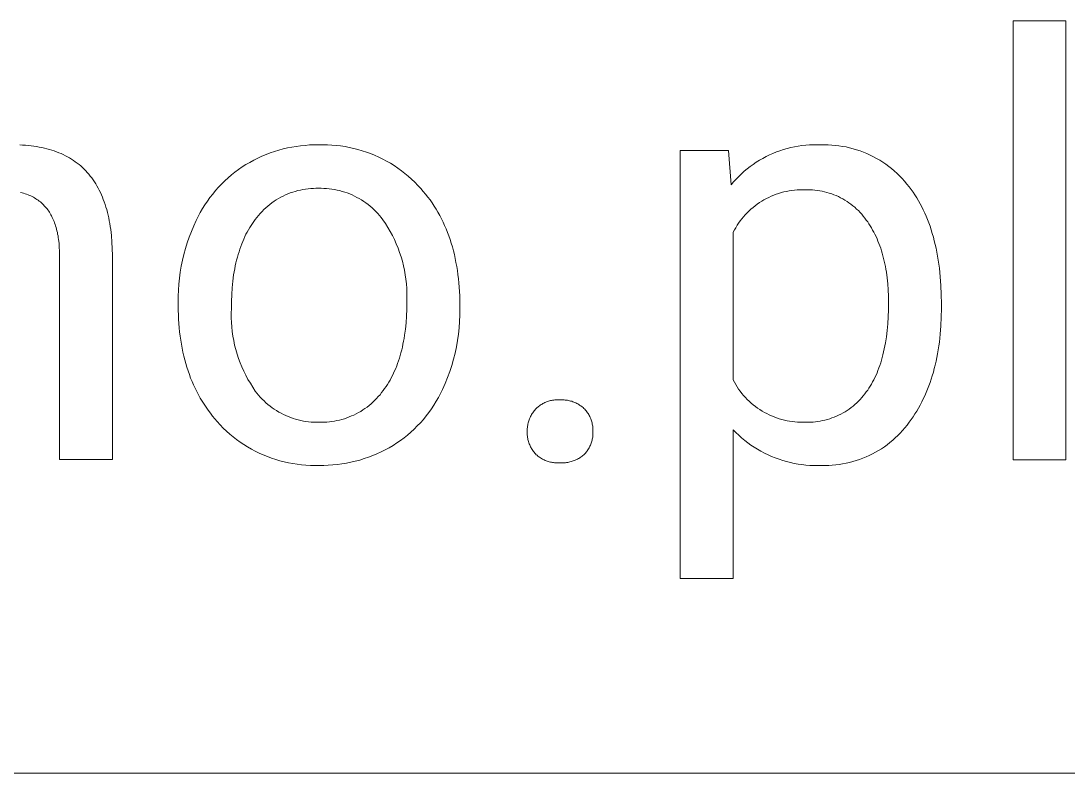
# Model space of a CAD drawing. Header units: millimetres. Extents: x 1348 to 6197, y -150 to 3238.
# Drawn here: x 4907.1 to 5022.6, y 121.2 to 204.2 of the extents above; entities that cross this region are included whole.
import ezdxf

# ---------------------------------------------------------------- set-up
doc = ezdxf.new("R2010")
doc.units = ezdxf.units.MM
doc.header["$MEASUREMENT"] = 0
doc.layers.add('Domyślny', color=7, linetype='Continuous', true_color=0x000000)

msp = doc.modelspace()

# ---------------------------------------------------------------- linework, layer by layer
at = {"layer": 'Domyślny', "color": 18, "lineweight": 15, "true_color": 0x000000}
for p, q in [((5016.54, 155.78), (5016.54, 204.23)), ((5016.54, 204.23), (5022.37, 204.23)), ((5022.37, 204.23), (5022.37, 155.78)), ((4906.93, 190.53), (4907.25, 190.52)), ((4907.25, 190.52), (4907.57, 190.5)), ((4907.57, 190.5), (4907.89, 190.47)), ((4907.89, 190.47), (4908.2, 190.44)), ((4908.2, 190.44), (4908.5, 190.4)), ((4908.5, 190.4), (4908.8, 190.35)), ((4908.8, 190.35), (4909.09, 190.3)), ((4909.09, 190.3), (4909.38, 190.25)), ((4909.38, 190.25), (4909.66, 190.18)), ((4909.66, 190.18), (4909.94, 190.11)), ((4909.94, 190.11), (4910.21, 190.04)), ((4910.21, 190.04), (4910.48, 189.96)), ((4910.48, 189.96), (4910.74, 189.87)), ((4910.74, 189.87), (4911, 189.78)), ((4911, 189.78), (4911.25, 189.68)), ((4911.25, 189.68), (4911.5, 189.58)), ((4911.5, 189.58), (4911.74, 189.47)), ((4933.65, 189.28), (4934.11, 189.47)), ((4934.11, 189.47), (4934.57, 189.65)), ((4934.57, 189.65), (4935.04, 189.81)), ((4935.04, 189.81), (4935.51, 189.96)), ((4935.51, 189.96), (4935.99, 190.09)), ((4935.99, 190.09), (4936.47, 190.2)), ((4936.47, 190.2), (4936.95, 190.3)), ((4936.95, 190.3), (4937.44, 190.38)), ((4937.44, 190.38), (4937.93, 190.45)), ((4937.93, 190.45), (4938.43, 190.49)), ((4938.43, 190.49), (4938.92, 190.53)), ((4938.92, 190.53), (4939.41, 190.54)), ((4939.41, 190.54), (4939.91, 190.54)), ((4939.91, 190.54), (4940.4, 190.55)), ((4940.4, 190.55), (4940.88, 190.54)), ((4940.88, 190.54), (4941.37, 190.52)), ((4941.37, 190.52), (4941.86, 190.48)), ((4941.86, 190.48), (4942.34, 190.42)), ((4942.34, 190.42), (4942.83, 190.35)), ((4942.83, 190.35), (4943.3, 190.26)), ((4943.3, 190.26), (4943.78, 190.16)), ((4943.78, 190.16), (4944.25, 190.04)), ((4944.25, 190.04), (4944.72, 189.9)), ((4944.72, 189.9), (4945.18, 189.75)), ((4945.18, 189.75), (4945.64, 189.58)), ((4945.64, 189.58), (4946.09, 189.39)), ((4979.8, 142.66), (4979.8, 189.91)), ((4979.8, 189.91), (4985.13, 189.91)), ((4985.13, 189.91), (4985.42, 186.13)), ((4989.65, 189.43), (4990.03, 189.6)), ((4990.03, 189.6), (4990.42, 189.76)), ((4990.42, 189.76), (4990.81, 189.9)), ((4990.81, 189.9), (4991.21, 190.03)), ((4991.21, 190.03), (4991.61, 190.14)), ((4991.61, 190.14), (4992.01, 190.24)), ((4992.01, 190.24), (4992.42, 190.33)), ((4992.42, 190.33), (4992.83, 190.4)), ((4992.83, 190.4), (4993.24, 190.46)), ((4993.24, 190.46), (4993.65, 190.51)), ((4993.65, 190.51), (4994.07, 190.54)), ((4994.07, 190.54), (4994.48, 190.55)), ((4994.48, 190.55), (4994.9, 190.55)), ((4994.9, 190.55), (4995.32, 190.54)), ((4995.32, 190.54), (4995.72, 190.55)), ((4995.72, 190.55), (4996.12, 190.54)), ((4996.12, 190.54), (4996.52, 190.52)), ((4996.52, 190.52), (4996.92, 190.49)), ((4996.92, 190.49), (4997.32, 190.44)), ((4997.32, 190.44), (4997.71, 190.38)), ((4997.71, 190.38), (4998.11, 190.31)), ((4998.11, 190.31), (4998.5, 190.22)), ((4998.5, 190.22), (4998.88, 190.12)), ((4998.88, 190.12), (4999.27, 190)), ((4999.27, 190), (4999.65, 189.87)), ((4999.65, 189.87), (5000.02, 189.73)), ((5000.02, 189.73), (5000.39, 189.58)), ((5000.39, 189.58), (5000.76, 189.41)), ((4911.74, 189.47), (4911.97, 189.35)), ((4911.97, 189.35), (4912.2, 189.23)), ((4912.2, 189.23), (4912.43, 189.1)), ((4912.43, 189.1), (4912.65, 188.97)), ((4912.65, 188.97), (4912.86, 188.83)), ((4912.86, 188.83), (4913.07, 188.68)), ((4913.07, 188.68), (4913.28, 188.53)), ((4913.28, 188.53), (4913.48, 188.37)), ((4913.48, 188.37), (4913.67, 188.21)), ((4931.49, 188.1), (4931.9, 188.36)), ((4931.9, 188.36), (4932.33, 188.61)), ((4932.33, 188.61), (4932.76, 188.85)), ((4932.76, 188.85), (4933.2, 189.07)), ((4933.2, 189.07), (4933.65, 189.28)), ((4946.09, 189.39), (4946.54, 189.19)), ((4946.54, 189.19), (4946.98, 188.98)), ((4946.98, 188.98), (4947.41, 188.75)), ((4947.41, 188.75), (4947.83, 188.51)), ((4947.83, 188.51), (4948.25, 188.25)), ((4987.51, 188.15), (4987.85, 188.39)), ((4987.85, 188.39), (4988.2, 188.62)), ((4988.2, 188.62), (4988.55, 188.85)), ((4988.55, 188.85), (4988.91, 189.05)), ((4988.91, 189.05), (4989.28, 189.25)), ((4989.28, 189.25), (4989.65, 189.43)), ((5000.76, 189.41), (5001.12, 189.24)), ((5001.12, 189.24), (5001.47, 189.05)), ((5001.47, 189.05), (5001.82, 188.84)), ((5001.82, 188.84), (5002.16, 188.63)), ((5002.16, 188.63), (5002.49, 188.4)), ((5002.49, 188.4), (5002.81, 188.17)), ((4913.67, 188.21), (4913.86, 188.04)), ((4913.86, 188.04), (4914.04, 187.86)), ((4914.04, 187.86), (4914.22, 187.68)), ((4914.22, 187.68), (4914.39, 187.49)), ((4914.39, 187.49), (4914.56, 187.3)), ((4914.56, 187.3), (4914.72, 187.1)), ((4929.92, 186.9), (4930.3, 187.22)), ((4930.3, 187.22), (4930.68, 187.52)), ((4930.68, 187.52), (4931.08, 187.82)), ((4931.08, 187.82), (4931.49, 188.1)), ((4948.25, 188.25), (4948.65, 187.98)), ((4948.65, 187.98), (4949.05, 187.69)), ((4949.05, 187.69), (4949.43, 187.39)), ((4949.43, 187.39), (4949.81, 187.08)), ((4986.26, 187.06), (4986.56, 187.35)), ((4986.56, 187.35), (4986.87, 187.63)), ((4986.87, 187.63), (4987.19, 187.89)), ((4987.19, 187.89), (4987.51, 188.15)), ((5002.81, 188.17), (5003.13, 187.92)), ((5003.13, 187.92), (5003.43, 187.66)), ((5003.43, 187.66), (5003.73, 187.39)), ((5003.73, 187.39), (5004.02, 187.11)), ((4914.72, 187.1), (4914.88, 186.89)), ((4914.88, 186.89), (4915.03, 186.68)), ((4915.03, 186.68), (4915.18, 186.46)), ((4915.18, 186.46), (4915.32, 186.24)), ((4915.32, 186.24), (4915.46, 186.01)), ((4915.46, 186.01), (4915.59, 185.77)), ((4928.87, 185.86), (4929.21, 186.22)), ((4929.21, 186.22), (4929.56, 186.56)), ((4929.56, 186.56), (4929.92, 186.9)), ((4949.81, 187.08), (4950.17, 186.76)), ((4950.17, 186.76), (4950.53, 186.42)), ((4950.53, 186.42), (4950.87, 186.07)), ((4950.87, 186.07), (4951.2, 185.71)), ((4985.42, 186.13), (4985.69, 186.45)), ((4985.69, 186.45), (4985.97, 186.76)), ((4985.97, 186.76), (4986.26, 187.06)), ((5004.02, 187.11), (5004.3, 186.83)), ((5004.3, 186.83), (5004.56, 186.53)), ((5004.56, 186.53), (5004.82, 186.22)), ((5004.82, 186.22), (5005.07, 185.91)), ((4907.2, 185.25), (4907.03, 185.3)), ((4907.37, 185.2), (4907.2, 185.25)), ((4907.53, 185.15), (4907.37, 185.2)), ((4907.69, 185.09), (4907.53, 185.15)), ((4907.85, 185.03), (4907.69, 185.09)), ((4908, 184.97), (4907.85, 185.03)), ((4908.15, 184.9), (4908, 184.97)), ((4908.3, 184.83), (4908.15, 184.9)), ((4915.59, 185.77), (4915.71, 185.53)), ((4915.71, 185.53), (4915.83, 185.29)), ((4915.83, 185.29), (4915.95, 185.03)), ((4915.95, 185.03), (4916.06, 184.77)), ((4927.92, 184.73), (4928.23, 185.11)), ((4928.23, 185.11), (4928.54, 185.49)), ((4928.54, 185.49), (4928.87, 185.86)), ((4936, 184.89), (4935.74, 184.76)), ((4936.26, 185.01), (4936, 184.89)), ((4936.52, 185.13), (4936.26, 185.01)), ((4936.79, 185.23), (4936.52, 185.13)), ((4937.06, 185.33), (4936.79, 185.23)), ((4937.34, 185.41), (4937.06, 185.33)), ((4937.62, 185.49), (4937.34, 185.41)), ((4937.9, 185.56), (4937.62, 185.49)), ((4938.18, 185.61), (4937.9, 185.56)), ((4938.47, 185.66), (4938.18, 185.61)), ((4938.76, 185.7), (4938.47, 185.66)), ((4939.04, 185.72), (4938.76, 185.7)), ((4939.33, 185.74), (4939.04, 185.72)), ((4939.62, 185.75), (4939.33, 185.74)), ((4939.91, 185.75), (4939.62, 185.75)), ((4940.2, 185.75), (4939.91, 185.75)), ((4940.5, 185.74), (4940.2, 185.75)), ((4940.79, 185.73), (4940.5, 185.74)), ((4941.08, 185.7), (4940.79, 185.73)), ((4941.37, 185.66), (4941.08, 185.7)), ((4941.66, 185.61), (4941.37, 185.66)), ((4941.95, 185.56), (4941.66, 185.61)), ((4942.23, 185.49), (4941.95, 185.56)), ((4942.52, 185.41), (4942.23, 185.49)), ((4942.8, 185.33), (4942.52, 185.41)), ((4943.07, 185.23), (4942.8, 185.33)), ((4943.35, 185.12), (4943.07, 185.23)), ((4943.62, 185.01), (4943.35, 185.12)), ((4943.88, 184.89), (4943.62, 185.01)), ((4944.14, 184.75), (4943.88, 184.89)), ((4951.2, 185.71), (4951.46, 185.41)), ((4951.46, 185.41), (4951.72, 185.1)), ((4951.72, 185.1), (4951.97, 184.78)), ((4989.85, 184.87), (4989.58, 184.75)), ((4990.12, 184.99), (4989.85, 184.87)), ((4990.4, 185.09), (4990.12, 184.99)), ((4990.68, 185.19), (4990.4, 185.09)), ((4990.96, 185.27), (4990.68, 185.19)), ((4991.24, 185.35), (4990.96, 185.27)), ((4991.53, 185.41), (4991.24, 185.35)), ((4991.82, 185.47), (4991.53, 185.41)), ((4992.11, 185.51), (4991.82, 185.47)), ((4992.41, 185.55), (4992.11, 185.51)), ((4992.7, 185.57), (4992.41, 185.55)), ((4993, 185.59), (4992.7, 185.57)), ((4993.29, 185.59), (4993, 185.59)), ((4993.59, 185.58), (4993.29, 185.59)), ((4993.86, 185.59), (4993.59, 185.58)), ((4994.13, 185.59), (4993.86, 185.59)), ((4994.4, 185.57), (4994.13, 185.59)), ((4994.67, 185.55), (4994.4, 185.57)), ((4994.94, 185.52), (4994.67, 185.55)), ((4995.21, 185.48), (4994.94, 185.52)), ((4995.47, 185.43), (4995.21, 185.48)), ((4995.74, 185.37), (4995.47, 185.43)), ((4996, 185.3), (4995.74, 185.37)), ((4996.26, 185.22), (4996, 185.3)), ((4996.52, 185.14), (4996.26, 185.22)), ((4996.77, 185.04), (4996.52, 185.14)), ((4997.02, 184.94), (4996.77, 185.04)), ((4997.27, 184.83), (4997.02, 184.94)), ((5005.07, 185.91), (5005.29, 185.61)), ((5005.29, 185.61), (5005.5, 185.31)), ((5005.5, 185.31), (5005.71, 185.01)), ((5005.71, 185.01), (5005.9, 184.69)), ((4908.44, 184.76), (4908.3, 184.83)), ((4908.58, 184.68), (4908.44, 184.76)), ((4908.71, 184.6), (4908.58, 184.68)), ((4908.84, 184.51), (4908.71, 184.6)), ((4908.97, 184.43), (4908.84, 184.51)), ((4909.09, 184.33), (4908.97, 184.43)), ((4909.21, 184.24), (4909.09, 184.33)), ((4909.33, 184.14), (4909.21, 184.24)), ((4909.44, 184.04), (4909.33, 184.14)), ((4909.55, 183.93), (4909.44, 184.04)), ((4909.65, 183.83), (4909.55, 183.93)), ((4909.75, 183.71), (4909.65, 183.83)), ((4909.85, 183.6), (4909.75, 183.71)), ((4916.06, 184.77), (4916.16, 184.51)), ((4916.16, 184.51), (4916.26, 184.24)), ((4916.26, 184.24), (4916.36, 183.96)), ((4916.36, 183.96), (4916.44, 183.68)), ((4927.1, 183.5), (4927.36, 183.92)), ((4927.36, 183.92), (4927.64, 184.33)), ((4927.64, 184.33), (4927.92, 184.73)), ((4934.31, 183.78), (4934.09, 183.59)), ((4934.53, 183.97), (4934.31, 183.78)), ((4934.76, 184.14), (4934.53, 183.97)), ((4935, 184.31), (4934.76, 184.14)), ((4935.24, 184.47), (4935, 184.31)), ((4935.49, 184.61), (4935.24, 184.47)), ((4935.74, 184.76), (4935.49, 184.61)), ((4944.4, 184.61), (4944.14, 184.75)), ((4944.65, 184.46), (4944.4, 184.61)), ((4944.9, 184.3), (4944.65, 184.46)), ((4945.14, 184.13), (4944.9, 184.3)), ((4945.37, 183.95), (4945.14, 184.13)), ((4945.6, 183.77), (4945.37, 183.95)), ((4945.82, 183.58), (4945.6, 183.77)), ((4951.97, 184.78), (4952.21, 184.46)), ((4952.21, 184.46), (4952.44, 184.13)), ((4952.44, 184.13), (4952.66, 183.79)), ((4952.66, 183.79), (4952.87, 183.45)), ((4988.07, 183.82), (4987.84, 183.64)), ((4988.31, 184), (4988.07, 183.82)), ((4988.55, 184.17), (4988.31, 184)), ((4988.8, 184.33), (4988.55, 184.17)), ((4989.05, 184.48), (4988.8, 184.33)), ((4989.31, 184.62), (4989.05, 184.48)), ((4989.58, 184.75), (4989.31, 184.62)), ((4997.51, 184.71), (4997.27, 184.83)), ((4997.75, 184.58), (4997.51, 184.71)), ((4997.98, 184.44), (4997.75, 184.58)), ((4998.21, 184.3), (4997.98, 184.44)), ((4998.43, 184.15), (4998.21, 184.3)), ((4998.65, 183.99), (4998.43, 184.15)), ((4998.87, 183.82), (4998.65, 183.99)), ((4999.07, 183.65), (4998.87, 183.82)), ((5005.9, 184.69), (5006.09, 184.37)), ((5006.09, 184.37), (5006.28, 184.04)), ((5006.28, 184.04), (5006.46, 183.71)), ((5006.46, 183.71), (5006.63, 183.37)), ((4909.95, 183.48), (4909.85, 183.6)), ((4910.04, 183.36), (4909.95, 183.48)), ((4910.13, 183.23), (4910.04, 183.36)), ((4910.22, 183.1), (4910.13, 183.23)), ((4910.3, 182.97), (4910.22, 183.1)), ((4910.38, 182.83), (4910.3, 182.97)), ((4910.46, 182.69), (4910.38, 182.83)), ((4910.53, 182.54), (4910.46, 182.69)), ((4910.6, 182.39), (4910.53, 182.54)), ((4916.44, 183.68), (4916.53, 183.39)), ((4916.53, 183.39), (4916.61, 183.09)), ((4916.61, 183.09), (4916.68, 182.79)), ((4916.68, 182.79), (4916.75, 182.48)), ((4926.41, 182.19), (4926.63, 182.64)), ((4926.63, 182.64), (4926.86, 183.07)), ((4926.86, 183.07), (4927.1, 183.5)), ((4933.11, 182.54), (4932.93, 182.31)), ((4933.29, 182.76), (4933.11, 182.54)), ((4933.48, 182.98), (4933.29, 182.76)), ((4933.67, 183.19), (4933.48, 182.98)), ((4933.88, 183.4), (4933.67, 183.19)), ((4934.09, 183.59), (4933.88, 183.4)), ((4946.04, 183.38), (4945.82, 183.58)), ((4946.24, 183.17), (4946.04, 183.38)), ((4946.44, 182.96), (4946.24, 183.17)), ((4946.64, 182.74), (4946.44, 182.96)), ((4946.82, 182.51), (4946.64, 182.74)), ((4952.87, 183.45), (4953.08, 183.1)), ((4953.08, 183.1), (4953.28, 182.75)), ((4953.28, 182.75), (4953.47, 182.39)), ((4986.79, 182.6), (4986.6, 182.38)), ((4986.98, 182.83), (4986.79, 182.6)), ((4987.19, 183.04), (4986.98, 182.83)), ((4987.4, 183.25), (4987.19, 183.04)), ((4987.61, 183.45), (4987.4, 183.25)), ((4987.84, 183.64), (4987.61, 183.45)), ((4999.27, 183.46), (4999.07, 183.65)), ((4999.47, 183.28), (4999.27, 183.46)), ((4999.66, 183.08), (4999.47, 183.28)), ((4999.84, 182.88), (4999.66, 183.08)), ((5000.01, 182.67), (4999.84, 182.88)), ((5000.18, 182.46), (5000.01, 182.67)), ((5006.63, 183.37), (5006.79, 183.02)), ((5006.79, 183.02), (5006.95, 182.66)), ((5006.95, 182.66), (5007.09, 182.3)), ((4910.67, 182.24), (4910.6, 182.39)), ((4910.73, 182.08), (4910.67, 182.24)), ((4910.79, 181.92), (4910.73, 182.08)), ((4910.85, 181.76), (4910.79, 181.92)), ((4910.9, 181.59), (4910.85, 181.76)), ((4910.95, 181.41), (4910.9, 181.59)), ((4911, 181.24), (4910.95, 181.41)), ((4916.75, 182.48), (4916.81, 182.17)), ((4916.81, 182.17), (4916.87, 181.85)), ((4916.87, 181.85), (4916.92, 181.53)), ((4916.92, 181.53), (4916.97, 181.2)), ((4925.87, 180.97), (4926.13, 181.59)), ((4926.13, 181.59), (4926.41, 182.19)), ((4932.31, 181.41), (4932.17, 181.17)), ((4932.46, 181.64), (4932.31, 181.41)), ((4932.61, 181.87), (4932.46, 181.64)), ((4932.77, 182.09), (4932.61, 181.87)), ((4932.93, 182.31), (4932.77, 182.09)), ((4947, 182.27), (4946.82, 182.51)), ((4947.28, 181.85), (4947, 182.27)), ((4947.55, 181.42), (4947.28, 181.85)), ((4947.81, 180.98), (4947.55, 181.42)), ((4953.47, 182.39), (4953.65, 182.02)), ((4953.65, 182.02), (4953.82, 181.65)), ((4953.82, 181.65), (4953.98, 181.27)), ((4985.93, 181.4), (4985.78, 181.15)), ((4986.08, 181.66), (4985.93, 181.4)), ((4986.25, 181.9), (4986.08, 181.66)), ((4986.42, 182.14), (4986.25, 181.9)), ((4986.6, 182.38), (4986.42, 182.14)), ((5000.34, 182.24), (5000.18, 182.46)), ((5000.49, 182.03), (5000.34, 182.24)), ((5000.63, 181.82), (5000.49, 182.03)), ((5000.78, 181.6), (5000.63, 181.82)), ((5000.91, 181.37), (5000.78, 181.6)), ((5007.09, 182.3), (5007.24, 181.93)), ((5007.24, 181.93), (5007.37, 181.55)), ((5007.37, 181.55), (5007.5, 181.16)), ((4911.04, 181.06), (4911, 181.24)), ((4911.09, 180.87), (4911.04, 181.06)), ((4911.12, 180.69), (4911.09, 180.87)), ((4911.16, 180.49), (4911.12, 180.69)), ((4911.19, 180.3), (4911.16, 180.49)), ((4911.22, 180.1), (4911.19, 180.3)), ((4916.97, 181.2), (4917.05, 180.52)), ((4917.05, 180.52), (4917.11, 179.81)), ((4925.41, 179.72), (4925.63, 180.35)), ((4925.63, 180.35), (4925.87, 180.97)), ((4931.78, 180.41), (4931.66, 180.15)), ((4931.9, 180.67), (4931.78, 180.41)), ((4932.04, 180.92), (4931.9, 180.67)), ((4932.17, 181.17), (4932.04, 180.92)), ((4948.05, 180.54), (4947.81, 180.98)), ((4948.27, 180.08), (4948.05, 180.54)), ((4953.98, 181.27), (4954.14, 180.88)), ((4954.14, 180.88), (4954.28, 180.49)), ((4954.28, 180.49), (4954.42, 180.09)), ((4985.78, 181.15), (4985.64, 180.89)), ((4985.64, 180.89), (4985.64, 164.59)), ((5001.04, 181.14), (5000.91, 181.37)), ((5001.17, 180.91), (5001.04, 181.14)), ((5001.29, 180.67), (5001.17, 180.91)), ((5001.41, 180.43), (5001.29, 180.67)), ((5001.52, 180.18), (5001.41, 180.43)), ((5007.5, 181.16), (5007.62, 180.77)), ((5007.62, 180.77), (5007.74, 180.37)), ((5007.74, 180.37), (5007.84, 179.96)), ((4911.27, 179.69), (4911.22, 180.1)), ((4911.3, 179.26), (4911.27, 179.69)), ((4911.32, 178.82), (4911.3, 179.26)), ((4917.11, 179.81), (4917.14, 179.09)), ((4917.14, 179.09), (4917.16, 178.34)), ((4925.04, 178.44), (4925.22, 179.09)), ((4925.22, 179.09), (4925.41, 179.72)), ((4931.32, 179.32), (4931.22, 179.04)), ((4931.43, 179.6), (4931.32, 179.32)), ((4931.54, 179.88), (4931.43, 179.6)), ((4931.66, 180.15), (4931.54, 179.88)), ((4948.48, 179.62), (4948.27, 180.08)), ((4948.68, 179.14), (4948.48, 179.62)), ((4948.85, 178.67), (4948.68, 179.14)), ((4954.42, 180.09), (4954.55, 179.69)), ((4954.55, 179.69), (4954.67, 179.28)), ((4954.67, 179.28), (4954.79, 178.86)), ((5001.63, 179.92), (5001.52, 180.18)), ((5001.73, 179.66), (5001.63, 179.92)), ((5001.83, 179.4), (5001.73, 179.66)), ((5001.93, 179.13), (5001.83, 179.4)), ((5002.01, 178.86), (5001.93, 179.13)), ((5007.84, 179.96), (5007.94, 179.55)), ((5007.94, 179.55), (5008.04, 179.13)), ((5008.04, 179.13), (5008.12, 178.7)), ((4911.33, 178.37), (4911.32, 178.82)), ((4911.33, 155.79), (4911.33, 178.37)), ((4917.16, 178.34), (4917.16, 155.79)), ((4924.89, 177.8), (4925.04, 178.44)), ((4930.95, 178.14), (4930.87, 177.83)), ((4931.03, 178.44), (4930.95, 178.14)), ((4931.13, 178.74), (4931.03, 178.44)), ((4931.22, 179.04), (4931.13, 178.74)), ((4949.01, 178.18), (4948.85, 178.67)), ((4949.15, 177.7), (4949.01, 178.18)), ((4954.79, 178.86), (4954.89, 178.44)), ((4954.89, 178.44), (4954.99, 178.01)), ((4954.99, 178.01), (4955.07, 177.57)), ((5002.1, 178.58), (5002.01, 178.86)), ((5002.18, 178.3), (5002.1, 178.58)), ((5002.25, 178.01), (5002.18, 178.3)), ((5002.32, 177.72), (5002.25, 178.01)), ((5008.12, 178.7), (5008.2, 178.27)), ((5008.2, 178.27), (5008.28, 177.82)), ((4924.65, 176.49), (4924.76, 177.14)), ((4924.76, 177.14), (4924.89, 177.8)), ((4930.66, 176.86), (4930.6, 176.53)), ((4930.72, 177.19), (4930.66, 176.86)), ((4930.79, 177.51), (4930.72, 177.19)), ((4930.87, 177.83), (4930.79, 177.51)), ((4949.28, 177.2), (4949.15, 177.7)), ((4949.38, 176.71), (4949.28, 177.2)), ((4955.07, 177.57), (4955.15, 177.13)), ((4955.15, 177.13), (4955.23, 176.68)), ((5002.39, 177.42), (5002.32, 177.72)), ((5002.45, 177.12), (5002.39, 177.42)), ((5002.5, 176.82), (5002.45, 177.12)), ((5002.55, 176.5), (5002.5, 176.82)), ((5008.28, 177.82), (5008.4, 176.92)), ((5008.4, 176.92), (5008.5, 175.98)), ((4924.49, 175.16), (4924.56, 175.83)), ((4924.56, 175.83), (4924.65, 176.49)), ((4930.54, 176.19), (4930.45, 175.49)), ((4930.6, 176.53), (4930.54, 176.19)), ((4949.47, 176.21), (4949.38, 176.71)), ((4949.55, 175.7), (4949.47, 176.21)), ((4949.6, 175.2), (4949.55, 175.7)), ((4955.23, 176.68), (4955.29, 176.23)), ((4955.29, 176.23), (4955.34, 175.77)), ((4955.34, 175.77), (4955.39, 175.3)), ((5002.64, 175.87), (5002.55, 176.5)), ((5002.71, 175.21), (5002.64, 175.87)), ((5008.5, 175.98), (5008.57, 175.02)), ((4924.42, 173.83), (4924.45, 174.5)), ((4924.45, 174.5), (4924.49, 175.16)), ((4930.38, 174.77), (4930.33, 174.03)), ((4930.45, 175.49), (4930.38, 174.77)), ((4949.64, 174.69), (4949.6, 175.2)), ((4949.66, 174.18), (4949.64, 174.69)), ((4955.39, 175.3), (4955.43, 174.83)), ((4955.43, 174.83), (4955.45, 174.35)), ((5002.75, 174.54), (5002.71, 175.21)), ((5002.78, 173.85), (5002.75, 174.54)), ((5008.57, 175.02), (5008.61, 174.03)), ((4924.42, 173.17), (4924.42, 173.83)), ((4930.33, 174.03), (4930.3, 173.26)), ((4949.65, 173.17), (4949.66, 173.67)), ((4949.66, 173.67), (4949.66, 174.18)), ((4955.45, 174.35), (4955.48, 173.87)), ((4955.48, 173.87), (4955.49, 172.88)), ((5002.79, 173.13), (5002.78, 173.85)), ((5008.61, 174.03), (5008.62, 173)), ((4924.42, 172.76), (4924.42, 173.17)), ((4924.43, 172.27), (4924.42, 172.76)), ((4924.44, 171.78), (4924.43, 172.27)), ((4930.29, 172.47), (4930.27, 171.96)), ((4930.3, 173.26), (4930.29, 172.47)), ((4949.61, 171.64), (4949.64, 172.39)), ((4949.64, 172.39), (4949.65, 173.17)), ((4955.49, 172.88), (4955.49, 172.47)), ((4955.49, 172.47), (4955.49, 171.76)), ((5002.75, 171.54), (5002.78, 172.33)), ((5002.78, 172.33), (5002.79, 173.13)), ((5008.62, 172.47), (5008.61, 171.51)), ((5008.62, 173), (5008.62, 172.47)), ((4924.46, 171.3), (4924.44, 171.78)), ((4924.49, 170.82), (4924.46, 171.3)), ((4930.27, 171.96), (4930.27, 171.46)), ((4930.27, 171.46), (4930.29, 170.95)), ((4949.56, 170.91), (4949.61, 171.64)), ((4955.46, 171.06), (4955.41, 170.35)), ((4955.49, 171.76), (4955.46, 171.06)), ((5002.71, 170.79), (5002.75, 171.54)), ((5008.61, 171.51), (5008.57, 170.58)), ((4924.53, 170.35), (4924.49, 170.82)), ((4924.58, 169.89), (4924.53, 170.35)), ((4924.63, 169.43), (4924.58, 169.89)), ((4930.29, 170.95), (4930.33, 170.44)), ((4930.33, 170.44), (4930.38, 169.93)), ((4930.38, 169.93), (4930.46, 169.43)), ((4949.39, 169.52), (4949.49, 170.21)), ((4949.49, 170.21), (4949.56, 170.91)), ((4955.41, 170.35), (4955.34, 169.65)), ((5002.55, 169.35), (5002.64, 170.06)), ((5002.64, 170.06), (5002.71, 170.79)), ((5008.57, 170.58), (5008.5, 169.66)), ((4924.7, 168.98), (4924.63, 169.43)), ((4924.77, 168.53), (4924.7, 168.98)), ((4930.46, 169.43), (4930.55, 168.93)), ((4930.55, 168.93), (4930.65, 168.43)), ((4949.22, 168.53), (4949.28, 168.86)), ((4949.28, 168.86), (4949.34, 169.18)), ((4949.34, 169.18), (4949.39, 169.52)), ((4955.24, 168.94), (4955.11, 168.25)), ((4955.34, 169.65), (4955.24, 168.94)), ((5002.45, 168.67), (5002.55, 169.35)), ((5008.4, 168.77), (5008.34, 168.34)), ((5008.5, 169.66), (5008.4, 168.77)), ((4924.85, 168.09), (4924.77, 168.53)), ((4924.94, 167.66), (4924.85, 168.09)), ((4925.03, 167.23), (4924.94, 167.66)), ((4930.65, 168.43), (4930.78, 167.94)), ((4930.78, 167.94), (4930.92, 167.45)), ((4948.91, 167.29), (4949, 167.59)), ((4949, 167.59), (4949.08, 167.9)), ((4949.08, 167.9), (4949.15, 168.21)), ((4949.15, 168.21), (4949.22, 168.53)), ((4954.97, 167.55), (4954.8, 166.87)), ((4955.11, 168.25), (4954.97, 167.55)), ((5002.18, 167.38), (5002.25, 167.7)), ((5002.25, 167.7), (5002.32, 168.01)), ((5002.32, 168.01), (5002.39, 168.34)), ((5002.39, 168.34), (5002.45, 168.67)), ((5008.28, 167.91), (5008.2, 167.48)), ((5008.34, 168.34), (5008.28, 167.91)), ((4925.14, 166.81), (4925.03, 167.23)), ((4925.25, 166.4), (4925.14, 166.81)), ((4925.38, 165.99), (4925.25, 166.4)), ((4930.92, 167.45), (4931.08, 166.97)), ((4931.08, 166.97), (4931.25, 166.49)), ((4931.25, 166.49), (4931.45, 166.02)), ((4948.53, 166.14), (4948.63, 166.42)), ((4948.63, 166.42), (4948.73, 166.7)), ((4948.73, 166.7), (4948.83, 166.99)), ((4948.83, 166.99), (4948.91, 167.29)), ((4954.8, 166.87), (4954.6, 166.19)), ((5001.83, 166.2), (5001.93, 166.49)), ((5001.93, 166.49), (5002.01, 166.78)), ((5002.01, 166.78), (5002.1, 167.08)), ((5002.1, 167.08), (5002.18, 167.38)), ((5008.04, 166.65), (5007.94, 166.24)), ((5008.12, 167.06), (5008.04, 166.65)), ((5008.2, 167.48), (5008.12, 167.06)), ((4925.51, 165.59), (4925.38, 165.99)), ((4925.65, 165.19), (4925.51, 165.59)), ((4931.45, 166.02), (4931.66, 165.56)), ((4931.66, 165.56), (4931.88, 165.1)), ((4948.06, 165.07), (4948.18, 165.33)), ((4948.18, 165.33), (4948.3, 165.59)), ((4948.3, 165.59), (4948.42, 165.86)), ((4948.42, 165.86), (4948.53, 166.14)), ((4954.38, 165.51), (4954.14, 164.85)), ((4954.6, 166.19), (4954.38, 165.51)), ((5001.41, 165.12), (5001.52, 165.38)), ((5001.52, 165.38), (5001.63, 165.65)), ((5001.63, 165.65), (5001.73, 165.92)), ((5001.73, 165.92), (5001.83, 166.2)), ((5007.74, 165.45), (5007.62, 165.06)), ((5007.84, 165.84), (5007.74, 165.45)), ((5007.94, 166.24), (5007.84, 165.84)), ((4925.79, 164.8), (4925.65, 165.19)), ((4925.95, 164.42), (4925.79, 164.8)), ((4926.11, 164.04), (4925.95, 164.42)), ((4931.88, 165.1), (4932.12, 164.65)), ((4932.12, 164.65), (4932.38, 164.22)), ((4932.38, 164.22), (4932.65, 163.79)), ((4947.35, 163.86), (4947.5, 164.09)), ((4947.5, 164.09), (4947.65, 164.33)), ((4947.65, 164.33), (4947.79, 164.57)), ((4947.79, 164.57), (4947.93, 164.82)), ((4947.93, 164.82), (4948.06, 165.07)), ((4953.87, 164.19), (4953.59, 163.54)), ((4954.14, 164.85), (4953.87, 164.19)), ((4985.64, 164.59), (4985.78, 164.33)), ((4985.78, 164.33), (4985.93, 164.07)), ((4985.93, 164.07), (4986.09, 163.82)), ((5000.78, 163.91), (5000.91, 164.14)), ((5000.91, 164.14), (5001.04, 164.38)), ((5001.04, 164.38), (5001.17, 164.62)), ((5001.17, 164.62), (5001.29, 164.87)), ((5001.29, 164.87), (5001.41, 165.12)), ((5007.37, 164.3), (5007.24, 163.93)), ((5007.5, 164.68), (5007.37, 164.3)), ((5007.62, 165.06), (5007.5, 164.68)), ((4926.29, 163.67), (4926.11, 164.04)), ((4926.47, 163.31), (4926.29, 163.67)), ((4926.66, 162.95), (4926.47, 163.31)), ((4926.86, 162.59), (4926.66, 162.95)), ((4932.65, 163.79), (4932.93, 163.36)), ((4932.93, 163.36), (4933.11, 163.13)), ((4933.11, 163.13), (4933.29, 162.91)), ((4933.29, 162.91), (4933.48, 162.69)), ((4946.5, 162.75), (4946.69, 162.96)), ((4946.69, 162.96), (4946.86, 163.19)), ((4946.86, 163.19), (4947.03, 163.41)), ((4947.03, 163.41), (4947.19, 163.63)), ((4947.19, 163.63), (4947.35, 163.86)), ((4953.37, 163.1), (4953.14, 162.66)), ((4953.59, 163.54), (4953.37, 163.1)), ((4986.09, 163.82), (4986.25, 163.58)), ((4986.25, 163.58), (4986.43, 163.34)), ((4986.43, 163.34), (4986.61, 163.1)), ((4986.61, 163.1), (4986.8, 162.87)), ((5000.01, 162.84), (5000.18, 163.05)), ((5000.18, 163.05), (5000.34, 163.27)), ((5000.34, 163.27), (5000.49, 163.48)), ((5000.49, 163.48), (5000.63, 163.69)), ((5000.63, 163.69), (5000.78, 163.91)), ((5006.95, 163.2), (5006.79, 162.85)), ((5007.09, 163.56), (5006.95, 163.2)), ((5007.24, 163.93), (5007.09, 163.56)), ((4927.06, 162.25), (4926.86, 162.59)), ((4927.28, 161.91), (4927.06, 162.25)), ((4927.5, 161.57), (4927.28, 161.91)), ((4933.48, 162.69), (4933.68, 162.48)), ((4933.68, 162.48), (4933.89, 162.27)), ((4933.89, 162.27), (4934.1, 162.07)), ((4934.1, 162.07), (4934.32, 161.88)), ((4934.32, 161.88), (4934.55, 161.7)), ((4945.26, 161.6), (4945.48, 161.77)), ((4945.48, 161.77), (4945.7, 161.95)), ((4945.7, 161.95), (4945.91, 162.14)), ((4945.91, 162.14), (4946.12, 162.34)), ((4946.12, 162.34), (4946.31, 162.54)), ((4946.31, 162.54), (4946.5, 162.75)), ((4952.64, 161.82), (4952.37, 161.41)), ((4952.9, 162.24), (4952.64, 161.82)), ((4953.14, 162.66), (4952.9, 162.24)), ((4964.18, 161.67), (4964.28, 161.74)), ((4964.28, 161.74), (4964.37, 161.81)), ((4964.37, 161.81), (4964.46, 161.87)), ((4964.46, 161.87), (4964.56, 161.93)), ((4964.56, 161.93), (4964.66, 161.99)), ((4964.66, 161.99), (4964.76, 162.04)), ((4964.76, 162.04), (4964.86, 162.09)), ((4964.86, 162.09), (4964.97, 162.13)), ((4964.97, 162.13), (4965.07, 162.18)), ((4965.07, 162.18), (4965.18, 162.22)), ((4965.18, 162.22), (4965.29, 162.25)), ((4965.29, 162.25), (4965.4, 162.28)), ((4965.4, 162.28), (4965.51, 162.31)), ((4965.51, 162.31), (4965.62, 162.33)), ((4965.62, 162.33), (4965.73, 162.35)), ((4965.73, 162.35), (4965.85, 162.37)), ((4965.85, 162.37), (4965.96, 162.38)), ((4965.96, 162.38), (4966.07, 162.39)), ((4966.07, 162.39), (4966.19, 162.39)), ((4966.19, 162.39), (4966.3, 162.39)), ((4966.3, 162.39), (4966.41, 162.39)), ((4966.41, 162.39), (4966.53, 162.38)), ((4966.53, 162.38), (4966.65, 162.39)), ((4966.65, 162.39), (4966.77, 162.39)), ((4966.77, 162.39), (4966.89, 162.39)), ((4966.89, 162.39), (4967.01, 162.38)), ((4967.01, 162.38), (4967.13, 162.37)), ((4967.13, 162.37), (4967.25, 162.36)), ((4967.25, 162.36), (4967.37, 162.34)), ((4967.37, 162.34), (4967.49, 162.32)), ((4967.49, 162.32), (4967.61, 162.29)), ((4967.61, 162.29), (4967.72, 162.26)), ((4967.72, 162.26), (4967.84, 162.23)), ((4967.84, 162.23), (4967.95, 162.19)), ((4967.95, 162.19), (4968.07, 162.15)), ((4968.07, 162.15), (4968.18, 162.1)), ((4968.18, 162.1), (4968.29, 162.05)), ((4968.29, 162.05), (4968.4, 162)), ((4968.4, 162), (4968.5, 161.94)), ((4968.5, 161.94), (4968.61, 161.88)), ((4968.61, 161.88), (4968.71, 161.82)), ((4968.71, 161.82), (4968.81, 161.75)), ((4968.81, 161.75), (4968.91, 161.68)), ((4986.8, 162.87), (4987, 162.65)), ((4987, 162.65), (4987.21, 162.44)), ((4987.21, 162.44), (4987.42, 162.23)), ((4987.42, 162.23), (4987.64, 162.03)), ((4987.64, 162.03), (4987.87, 161.84)), ((4987.87, 161.84), (4988.1, 161.66)), ((4998.88, 161.7), (4999.08, 161.88)), ((4999.08, 161.88), (4999.28, 162.06)), ((4999.28, 162.06), (4999.47, 162.24)), ((4999.47, 162.24), (4999.66, 162.44)), ((4999.66, 162.44), (4999.84, 162.64)), ((4999.84, 162.64), (5000.01, 162.84)), ((5006.28, 161.82), (5006.09, 161.49)), ((5006.46, 162.16), (5006.28, 161.82)), ((5006.63, 162.5), (5006.46, 162.16)), ((5006.79, 162.85), (5006.63, 162.5)), ((4927.73, 161.24), (4927.5, 161.57)), ((4927.97, 160.92), (4927.73, 161.24)), ((4928.22, 160.6), (4927.97, 160.92)), ((4928.47, 160.29), (4928.22, 160.6)), ((4934.55, 161.7), (4934.78, 161.52)), ((4934.78, 161.52), (4935.02, 161.36)), ((4935.02, 161.36), (4935.26, 161.2)), ((4935.26, 161.2), (4935.51, 161.05)), ((4935.51, 161.05), (4935.77, 160.91)), ((4935.77, 160.91), (4936.03, 160.77)), ((4936.03, 160.77), (4936.29, 160.65)), ((4936.29, 160.65), (4936.56, 160.54)), ((4943.29, 160.5), (4943.55, 160.61)), ((4943.55, 160.61), (4943.81, 160.72)), ((4943.81, 160.72), (4944.07, 160.85)), ((4944.07, 160.85), (4944.31, 160.98)), ((4944.31, 160.98), (4944.56, 161.12)), ((4944.56, 161.12), (4944.8, 161.28)), ((4944.8, 161.28), (4945.03, 161.43)), ((4945.03, 161.43), (4945.26, 161.6)), ((4951.78, 160.62), (4951.47, 160.24)), ((4952.08, 161.01), (4951.78, 160.62)), ((4952.37, 161.41), (4952.08, 161.01)), ((4963.29, 160.54), (4963.35, 160.65)), ((4963.35, 160.65), (4963.41, 160.76)), ((4963.41, 160.76), (4963.47, 160.87)), ((4963.47, 160.87), (4963.54, 160.97)), ((4963.54, 160.97), (4963.61, 161.07)), ((4963.61, 161.07), (4963.69, 161.17)), ((4963.69, 161.17), (4963.77, 161.27)), ((4963.77, 161.27), (4963.85, 161.37)), ((4963.85, 161.37), (4963.93, 161.45)), ((4963.93, 161.45), (4964.01, 161.53)), ((4964.01, 161.53), (4964.1, 161.6)), ((4964.1, 161.6), (4964.18, 161.67)), ((4968.91, 161.68), (4969, 161.61)), ((4969, 161.61), (4969.1, 161.53)), ((4969.1, 161.53), (4969.19, 161.45)), ((4969.19, 161.45), (4969.27, 161.37)), ((4969.27, 161.37), (4969.35, 161.27)), ((4969.35, 161.27), (4969.43, 161.18)), ((4969.43, 161.18), (4969.51, 161.08)), ((4969.51, 161.08), (4969.58, 160.97)), ((4969.58, 160.97), (4969.65, 160.87)), ((4969.65, 160.87), (4969.71, 160.76)), ((4969.71, 160.76), (4969.77, 160.65)), ((4969.77, 160.65), (4969.82, 160.54)), ((4988.1, 161.66), (4988.34, 161.48)), ((4988.34, 161.48), (4988.58, 161.32)), ((4988.58, 161.32), (4988.84, 161.16)), ((4988.84, 161.16), (4989.09, 161.01)), ((4989.09, 161.01), (4989.35, 160.87)), ((4989.35, 160.87), (4989.62, 160.74)), ((4989.62, 160.74), (4989.89, 160.62)), ((4989.89, 160.62), (4990.16, 160.5)), ((4996.8, 160.48), (4997.05, 160.59)), ((4997.05, 160.59), (4997.29, 160.7)), ((4997.29, 160.7), (4997.53, 160.82)), ((4997.53, 160.82), (4997.77, 160.95)), ((4997.77, 160.95), (4998, 161.08)), ((4998, 161.08), (4998.23, 161.23)), ((4998.23, 161.23), (4998.45, 161.38)), ((4998.45, 161.38), (4998.67, 161.54)), ((4998.67, 161.54), (4998.88, 161.7)), ((5005.71, 160.85), (5005.5, 160.53)), ((5005.9, 161.16), (5005.71, 160.85)), ((5006.09, 161.49), (5005.9, 161.16)), ((4928.73, 159.99), (4928.47, 160.29)), ((4929.06, 159.63), (4928.73, 159.99)), ((4929.4, 159.28), (4929.06, 159.63)), ((4936.56, 160.54), (4936.83, 160.43)), ((4936.83, 160.43), (4937.11, 160.34)), ((4937.11, 160.34), (4937.38, 160.25)), ((4937.38, 160.25), (4937.67, 160.18)), ((4937.67, 160.18), (4937.95, 160.11)), ((4937.95, 160.11), (4938.23, 160.05)), ((4938.23, 160.05), (4938.52, 160.01)), ((4938.52, 160.01), (4938.81, 159.97)), ((4938.81, 159.97), (4939.1, 159.94)), ((4939.1, 159.94), (4939.39, 159.93)), ((4939.39, 159.93), (4939.68, 159.92)), ((4939.68, 159.92), (4939.97, 159.93)), ((4939.97, 159.93), (4940.26, 159.92)), ((4940.26, 159.92), (4940.54, 159.93)), ((4940.54, 159.93), (4940.82, 159.94)), ((4940.82, 159.94), (4941.1, 159.97)), ((4941.1, 159.97), (4941.38, 160)), ((4941.38, 160), (4941.66, 160.04)), ((4941.66, 160.04), (4941.94, 160.1)), ((4941.94, 160.1), (4942.22, 160.16)), ((4942.22, 160.16), (4942.49, 160.23)), ((4942.49, 160.23), (4942.76, 160.31)), ((4942.76, 160.31), (4943.03, 160.4)), ((4943.03, 160.4), (4943.29, 160.5)), ((4950.8, 159.51), (4950.45, 159.17)), ((4951.14, 159.87), (4950.8, 159.51)), ((4951.47, 160.24), (4951.14, 159.87)), ((4962.95, 159.35), (4962.96, 159.47)), ((4962.96, 159.47), (4962.98, 159.59)), ((4962.98, 159.59), (4963.01, 159.72)), ((4963.01, 159.72), (4963.04, 159.84)), ((4963.04, 159.84), (4963.07, 159.96)), ((4963.07, 159.96), (4963.11, 160.08)), ((4963.11, 160.08), (4963.15, 160.19)), ((4963.15, 160.19), (4963.19, 160.31)), ((4963.19, 160.31), (4963.24, 160.43)), ((4963.24, 160.43), (4963.29, 160.54)), ((4969.82, 160.54), (4969.88, 160.43)), ((4969.88, 160.43), (4969.93, 160.31)), ((4969.93, 160.31), (4969.97, 160.2)), ((4969.97, 160.2), (4970.01, 160.08)), ((4970.01, 160.08), (4970.05, 159.96)), ((4970.05, 159.96), (4970.08, 159.84)), ((4970.08, 159.84), (4970.1, 159.72)), ((4970.1, 159.72), (4970.13, 159.59)), ((4970.13, 159.59), (4970.15, 159.47)), ((4970.15, 159.47), (4970.16, 159.35)), ((4990.16, 160.5), (4990.44, 160.4)), ((4990.44, 160.4), (4990.72, 160.31)), ((4990.72, 160.31), (4991.01, 160.22)), ((4991.01, 160.22), (4991.3, 160.15)), ((4991.3, 160.15), (4991.59, 160.09)), ((4991.59, 160.09), (4991.88, 160.03)), ((4991.88, 160.03), (4992.17, 159.99)), ((4992.17, 159.99), (4992.47, 159.96)), ((4992.47, 159.96), (4992.76, 159.93)), ((4992.76, 159.93), (4993.06, 159.92)), ((4993.06, 159.92), (4993.36, 159.92)), ((4993.36, 159.92), (4993.65, 159.93)), ((4993.65, 159.93), (4993.92, 159.92)), ((4993.92, 159.92), (4994.19, 159.93)), ((4994.19, 159.93), (4994.46, 159.94)), ((4994.46, 159.94), (4994.73, 159.97)), ((4994.73, 159.97), (4994.99, 160)), ((4994.99, 160), (4995.26, 160.04)), ((4995.26, 160.04), (4995.52, 160.1)), ((4995.52, 160.1), (4995.78, 160.16)), ((4995.78, 160.16), (4996.04, 160.22)), ((4996.04, 160.22), (4996.3, 160.3)), ((4996.3, 160.3), (4996.55, 160.39)), ((4996.55, 160.39), (4996.8, 160.48)), ((5004.84, 159.61), (5004.6, 159.31)), ((5005.07, 159.93), (5004.84, 159.61)), ((5005.29, 160.23), (5005.07, 159.93)), ((5005.5, 160.53), (5005.29, 160.23)), ((4929.75, 158.95), (4929.4, 159.28)), ((4930.12, 158.62), (4929.75, 158.95)), ((4930.49, 158.31), (4930.12, 158.62)), ((4930.87, 158.01), (4930.49, 158.31)), ((4949.72, 158.51), (4949.34, 158.2)), ((4950.09, 158.83), (4949.72, 158.51)), ((4950.45, 159.17), (4950.09, 158.83)), ((4962.93, 159.1), (4962.94, 159.22)), ((4962.93, 158.97), (4962.93, 159.1)), ((4962.93, 158.85), (4962.93, 158.97)), ((4962.93, 158.73), (4962.93, 158.85)), ((4962.93, 158.61), (4962.93, 158.73)), ((4962.94, 158.49), (4962.93, 158.61)), ((4962.94, 159.22), (4962.95, 159.35)), ((4962.95, 158.37), (4962.94, 158.49)), ((4962.97, 158.25), (4962.95, 158.37)), ((4970.16, 158.39), (4970.15, 158.27)), ((4970.16, 159.35), (4970.17, 159.22)), ((4970.17, 158.5), (4970.16, 158.39)), ((4970.17, 159.22), (4970.18, 159.1)), ((4970.18, 158.62), (4970.17, 158.5)), ((4970.18, 159.1), (4970.18, 158.97)), ((4970.18, 158.97), (4970.18, 158.85)), ((4970.18, 158.85), (4970.18, 158.73)), ((4970.18, 158.73), (4970.18, 158.62)), ((4985.95, 158.79), (4985.64, 159.1)), ((4985.64, 159.1), (4985.64, 142.66)), ((4986.26, 158.49), (4985.95, 158.79)), ((4986.58, 158.2), (4986.26, 158.49)), ((5003.82, 158.45), (5003.54, 158.19)), ((5004.09, 158.73), (5003.82, 158.45)), ((5004.35, 159.02), (5004.09, 158.73)), ((5004.6, 159.31), (5004.35, 159.02)), ((4931.27, 157.73), (4930.87, 158.01)), ((4931.67, 157.46), (4931.27, 157.73)), ((4932.08, 157.2), (4931.67, 157.46)), ((4932.5, 156.96), (4932.08, 157.2)), ((4948.13, 157.36), (4947.69, 157.1)), ((4948.54, 157.63), (4948.13, 157.36)), ((4948.94, 157.91), (4948.54, 157.63)), ((4949.34, 158.2), (4948.94, 157.91)), ((4962.99, 158.13), (4962.97, 158.25)), ((4963.01, 158.01), (4962.99, 158.13)), ((4963.04, 157.89), (4963.01, 158.01)), ((4963.07, 157.78), (4963.04, 157.89)), ((4963.11, 157.66), (4963.07, 157.78)), ((4963.15, 157.55), (4963.11, 157.66)), ((4963.2, 157.44), (4963.15, 157.55)), ((4963.25, 157.33), (4963.2, 157.44)), ((4963.3, 157.22), (4963.25, 157.33)), ((4963.36, 157.11), (4963.3, 157.22)), ((4969.8, 157.18), (4969.75, 157.08)), ((4969.85, 157.28), (4969.8, 157.18)), ((4969.9, 157.39), (4969.85, 157.28)), ((4969.94, 157.49), (4969.9, 157.39)), ((4969.98, 157.6), (4969.94, 157.49)), ((4970.02, 157.71), (4969.98, 157.6)), ((4970.05, 157.82), (4970.02, 157.71)), ((4970.08, 157.93), (4970.05, 157.82)), ((4970.11, 158.05), (4970.08, 157.93)), ((4970.13, 158.16), (4970.11, 158.05)), ((4970.15, 158.27), (4970.13, 158.16)), ((4986.92, 157.92), (4986.58, 158.2)), ((4987.26, 157.65), (4986.92, 157.92)), ((4987.61, 157.4), (4987.26, 157.65)), ((4987.98, 157.16), (4987.61, 157.4)), ((4988.34, 156.93), (4987.98, 157.16)), ((5002.34, 157.22), (5002.01, 157)), ((5002.65, 157.44), (5002.34, 157.22)), ((5002.95, 157.68), (5002.65, 157.44)), ((5003.25, 157.93), (5002.95, 157.68)), ((5003.54, 158.19), (5003.25, 157.93)), ((4932.93, 156.73), (4932.5, 156.96)), ((4933.37, 156.51), (4932.93, 156.73)), ((4933.81, 156.31), (4933.37, 156.51)), ((4934.26, 156.13), (4933.81, 156.31)), ((4934.72, 155.96), (4934.26, 156.13)), ((4945.41, 156.06), (4944.93, 155.9)), ((4945.88, 156.24), (4945.41, 156.06)), ((4946.34, 156.43), (4945.88, 156.24)), ((4946.8, 156.64), (4946.34, 156.43)), ((4947.25, 156.87), (4946.8, 156.64)), ((4947.69, 157.1), (4947.25, 156.87)), ((4963.41, 157.01), (4963.36, 157.11)), ((4963.48, 156.9), (4963.41, 157.01)), ((4963.55, 156.8), (4963.48, 156.9)), ((4963.62, 156.7), (4963.55, 156.8)), ((4963.69, 156.61), (4963.62, 156.7)), ((4963.77, 156.52), (4963.69, 156.61)), ((4963.85, 156.43), (4963.77, 156.52)), ((4963.93, 156.34), (4963.85, 156.43)), ((4964.02, 156.27), (4963.93, 156.34)), ((4964.11, 156.19), (4964.02, 156.27)), ((4964.2, 156.12), (4964.11, 156.19)), ((4964.3, 156.05), (4964.2, 156.12)), ((4964.4, 155.98), (4964.3, 156.05)), ((4964.5, 155.92), (4964.4, 155.98)), ((4968.68, 155.97), (4968.57, 155.91)), ((4968.78, 156.04), (4968.68, 155.97)), ((4968.89, 156.11), (4968.78, 156.04)), ((4968.99, 156.18), (4968.89, 156.11)), ((4969.08, 156.26), (4968.99, 156.18)), ((4969.18, 156.34), (4969.08, 156.26)), ((4969.27, 156.43), (4969.18, 156.34)), ((4969.35, 156.51), (4969.27, 156.43)), ((4969.42, 156.6), (4969.35, 156.51)), ((4969.49, 156.69), (4969.42, 156.6)), ((4969.56, 156.78), (4969.49, 156.69)), ((4969.63, 156.88), (4969.56, 156.78)), ((4969.69, 156.98), (4969.63, 156.88)), ((4969.75, 157.08), (4969.69, 156.98)), ((4988.72, 156.71), (4988.34, 156.93)), ((4989.11, 156.51), (4988.72, 156.71)), ((4989.5, 156.32), (4989.11, 156.51)), ((4989.89, 156.14), (4989.5, 156.32)), ((4990.3, 155.98), (4989.89, 156.14)), ((4990.71, 155.83), (4990.3, 155.98)), ((5000.31, 156.09), (4999.96, 155.94)), ((5000.67, 156.25), (5000.31, 156.09)), ((5001.01, 156.42), (5000.67, 156.25)), ((5001.35, 156.6), (5001.01, 156.42)), ((5001.69, 156.8), (5001.35, 156.6)), ((5002.01, 157), (5001.69, 156.8)), ((4917.16, 155.79), (4911.33, 155.79)), ((4935.18, 155.81), (4934.72, 155.96)), ((4935.65, 155.67), (4935.18, 155.81)), ((4936.12, 155.55), (4935.65, 155.67)), ((4936.59, 155.44), (4936.12, 155.55)), ((4937.07, 155.35), (4936.59, 155.44)), ((4937.55, 155.28), (4937.07, 155.35)), ((4938.03, 155.22), (4937.55, 155.28)), ((4938.52, 155.18), (4938.03, 155.22)), ((4939, 155.16), (4938.52, 155.18)), ((4939.49, 155.15), (4939, 155.16)), ((4939.97, 155.16), (4939.49, 155.15)), ((4940.48, 155.16), (4939.97, 155.16)), ((4940.98, 155.18), (4940.48, 155.16)), ((4941.48, 155.21), (4940.98, 155.18)), ((4941.98, 155.26), (4941.48, 155.21)), ((4942.48, 155.33), (4941.98, 155.26)), ((4942.98, 155.41), (4942.48, 155.33)), ((4943.47, 155.51), (4942.98, 155.41)), ((4943.96, 155.62), (4943.47, 155.51)), ((4944.45, 155.75), (4943.96, 155.62)), ((4944.93, 155.9), (4944.45, 155.75)), ((4964.6, 155.86), (4964.5, 155.92)), ((4964.7, 155.81), (4964.6, 155.86)), ((4964.81, 155.76), (4964.7, 155.81)), ((4964.92, 155.71), (4964.81, 155.76)), ((4965.03, 155.66), (4964.92, 155.71)), ((4965.14, 155.62), (4965.03, 155.66)), ((4965.25, 155.59), (4965.14, 155.62)), ((4965.36, 155.55), (4965.25, 155.59)), ((4965.48, 155.52), (4965.36, 155.55)), ((4965.59, 155.5), (4965.48, 155.52)), ((4965.71, 155.48), (4965.59, 155.5)), ((4965.82, 155.46), (4965.71, 155.48)), ((4965.94, 155.45), (4965.82, 155.46)), ((4966.06, 155.44), (4965.94, 155.45)), ((4966.17, 155.43), (4966.06, 155.44)), ((4966.29, 155.43), (4966.17, 155.43)), ((4966.41, 155.43), (4966.29, 155.43)), ((4966.53, 155.44), (4966.41, 155.43)), ((4966.65, 155.44), (4966.53, 155.44)), ((4966.78, 155.43), (4966.65, 155.44)), ((4966.9, 155.44), (4966.78, 155.43)), ((4967.03, 155.44), (4966.9, 155.44)), ((4967.15, 155.45), (4967.03, 155.44)), ((4967.28, 155.47), (4967.15, 155.45)), ((4967.4, 155.49), (4967.28, 155.47)), ((4967.52, 155.51), (4967.4, 155.49)), ((4967.64, 155.54), (4967.52, 155.51)), ((4967.76, 155.57), (4967.64, 155.54)), ((4967.88, 155.61), (4967.76, 155.57)), ((4968, 155.65), (4967.88, 155.61)), ((4968.12, 155.69), (4968, 155.65)), ((4968.23, 155.74), (4968.12, 155.69)), ((4968.35, 155.79), (4968.23, 155.74)), ((4968.46, 155.85), (4968.35, 155.79)), ((4968.57, 155.91), (4968.46, 155.85)), ((4991.12, 155.69), (4990.71, 155.83)), ((4991.54, 155.57), (4991.12, 155.69)), ((4991.96, 155.47), (4991.54, 155.57)), ((4992.38, 155.38), (4991.96, 155.47)), ((4992.81, 155.3), (4992.38, 155.38)), ((4993.24, 155.24), (4992.81, 155.3)), ((4993.68, 155.2), (4993.24, 155.24)), ((4994.11, 155.16), (4993.68, 155.2)), ((4994.54, 155.15), (4994.11, 155.16)), ((4994.98, 155.15), (4994.54, 155.15)), ((4995.41, 155.16), (4994.98, 155.15)), ((4995.8, 155.16), (4995.41, 155.16)), ((4996.19, 155.16), (4995.8, 155.16)), ((4996.57, 155.18), (4996.19, 155.16)), ((4996.96, 155.21), (4996.57, 155.18)), ((4997.34, 155.26), (4996.96, 155.21)), ((4997.72, 155.32), (4997.34, 155.26)), ((4998.1, 155.39), (4997.72, 155.32)), ((4998.48, 155.48), (4998.1, 155.39)), ((4998.86, 155.57), (4998.48, 155.48)), ((4999.23, 155.68), (4998.86, 155.57)), ((4999.59, 155.81), (4999.23, 155.68)), ((4999.96, 155.94), (4999.59, 155.81)), ((5022.37, 155.78), (5016.54, 155.78)), ((4985.64, 142.66), (4979.8, 142.66)), ((4364.91, 121.19), (6197.49, 121.19))]:
    msp.add_line(p, q, dxfattribs=at)

doc.saveas('drawing.dxf')
